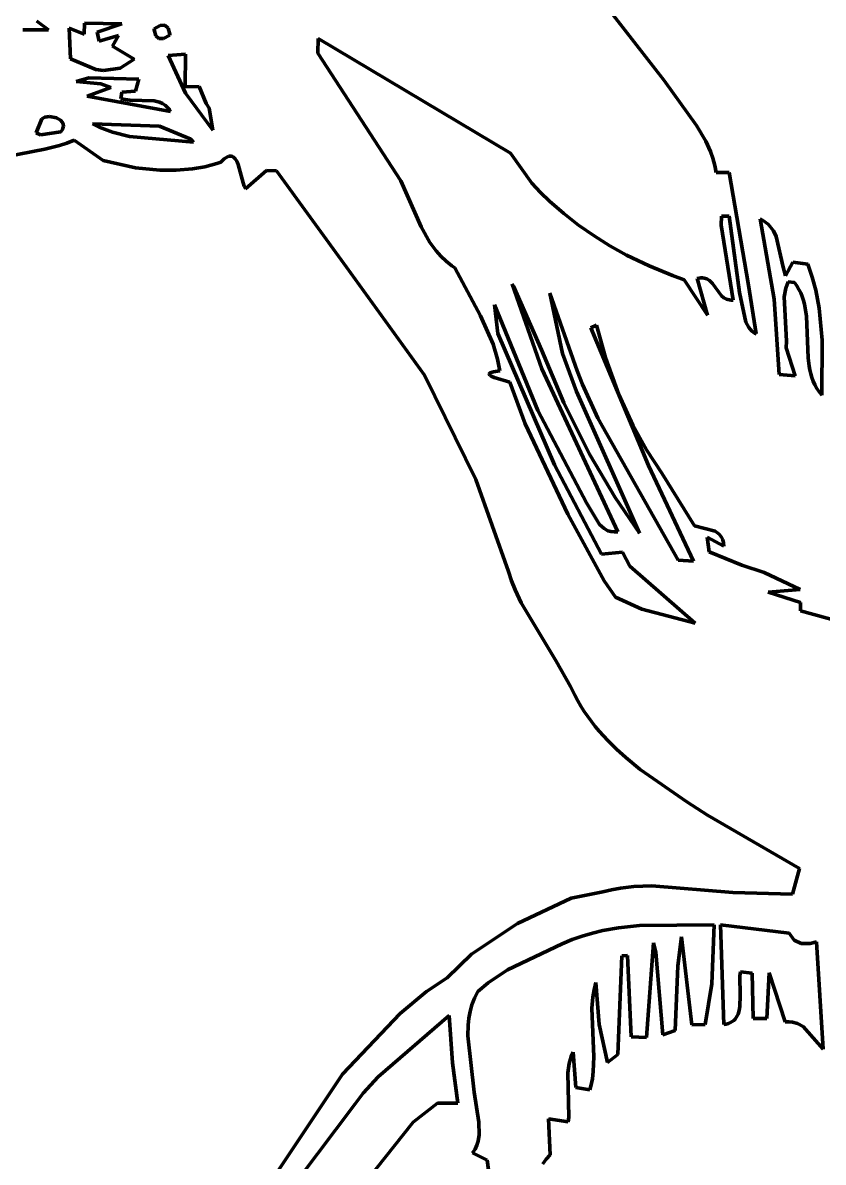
# Model space of a CAD drawing. Header units: millimetres. Extents: x 0 to 11.1, y 0 to 16.2.
# Drawn here: x 7.327 to 8.757, y 11.251 to 13.286 of the extents above; entities that cross this region are included whole.
import ezdxf

# ---------------------------------------------------------------- set-up
doc = ezdxf.new("R2010")
doc.units = ezdxf.units.MM
doc.layers.add('color#0b0b0bff', color=7, linetype='CONTINUOUS', lineweight=100)
doc.layers.add('color#ffffffff', color=7, linetype='CONTINUOUS', lineweight=100)

msp = doc.modelspace()

# ---------------------------------------------------------------- linework, layer by layer
at = {"layer": 'color#0b0b0bff'}
for p, q in [((8.325, 13.374), (8.4724, 13.1833)), ((7.3274, 13.2736), (7.3733, 13.274)), ((7.3733, 13.274), (7.3523, 13.2893)), ((7.4371, 13.2662), (7.4105, 13.2767)), ((7.4105, 13.2767), (7.4125, 13.2221)), ((7.4377, 13.2856), (7.4371, 13.2662)), ((7.5042, 13.2844), (7.4377, 13.2856)), ((7.46, 13.2697), (7.5042, 13.2844)), ((7.5729, 13.2816), (7.5619, 13.2759)), ((7.5619, 13.2759), (7.5621, 13.2739)), ((7.5621, 13.2739), (7.5648, 13.2633)), ((7.5812, 13.2819), (7.5729, 13.2816)), ((7.5869, 13.2767), (7.5812, 13.2819)), ((7.5899, 13.266), (7.5869, 13.2767)), ((7.4637, 13.2535), (7.46, 13.2697)), ((7.4986, 13.2635), (7.4637, 13.2535)), ((7.4878, 13.2447), (7.4986, 13.2635)), ((7.5648, 13.2633), (7.5704, 13.2581)), ((7.5704, 13.2581), (7.5788, 13.2583)), ((7.5788, 13.2583), (7.5901, 13.2641)), ((7.5901, 13.2641), (7.5899, 13.266)), ((7.8547, 13.2581), (7.8545, 13.2324)), ((8.1984, 13.0535), (7.8547, 13.2581)), ((7.526, 13.2215), (7.4878, 13.2447)), ((7.6181, 13.2305), (7.5871, 13.2282)), ((7.6172, 13.172), (7.6181, 13.2305)), ((7.8545, 13.2324), (8.0025, 13.0039)), ((7.4125, 13.2221), (7.4579, 13.2033)), ((7.5015, 13.2052), (7.526, 13.2215)), ((7.5871, 13.2282), (7.6179, 13.1609)), ((7.4579, 13.2033), (7.4718, 13.2013)), ((7.4718, 13.2013), (7.5015, 13.2052)), ((7.4454, 13.1881), (7.4229, 13.1818)), ((7.4229, 13.1818), (7.4665, 13.1772)), ((7.4844, 13.1708), (7.4423, 13.1554)), ((7.5346, 13.1855), (7.4454, 13.1881)), ((7.4665, 13.1772), (7.4844, 13.1708)), ((7.5289, 13.1645), (7.5346, 13.1855)), ((7.6424, 13.1727), (7.6172, 13.172)), ((7.655, 13.1421), (7.6424, 13.1727)), ((8.4724, 13.1833), (8.5307, 13.1031)), ((7.4423, 13.1554), (7.5911, 13.1282)), ((7.5024, 13.1505), (7.504, 13.1624)), ((7.5183, 13.1483), (7.5024, 13.1505)), ((7.504, 13.1624), (7.5289, 13.1645)), ((7.5622, 13.1472), (7.5183, 13.1483)), ((7.6179, 13.1609), (7.6665, 13.0946)), ((7.5714, 13.1449), (7.5622, 13.1472)), ((7.5771, 13.1423), (7.5714, 13.1449)), ((7.5823, 13.1388), (7.5771, 13.1423)), ((7.5847, 13.1366), (7.5823, 13.1388)), ((7.587, 13.1341), (7.5847, 13.1366)), ((7.5891, 13.1313), (7.587, 13.1341)), ((7.5911, 13.1282), (7.5891, 13.1313)), ((7.6604, 13.1338), (7.655, 13.1421)), ((7.6665, 13.0946), (7.6604, 13.1338)), ((7.3617, 13.1149), (7.3515, 13.0898)), ((7.3668, 13.1176), (7.3617, 13.1149)), ((7.375, 13.1189), (7.3668, 13.1176)), ((7.3875, 13.1166), (7.375, 13.1189)), ((7.3945, 13.1126), (7.3875, 13.1166)), ((7.3981, 13.1085), (7.3945, 13.1126)), ((7.3995, 13.1054), (7.3981, 13.1085)), ((7.3515, 13.0898), (7.3592, 13.0863)), ((7.3592, 13.0863), (7.3956, 13.0919)), ((7.3956, 13.0919), (7.3972, 13.094)), ((7.3972, 13.094), (7.3984, 13.0961)), ((7.3984, 13.0961), (7.3992, 13.0981)), ((7.3992, 13.0981), (7.3999, 13.1019)), ((7.3999, 13.1019), (7.3995, 13.1054)), ((7.452, 13.1057), (7.4636, 13.1001)), ((7.5717, 13.1015), (7.452, 13.1057)), ((7.4636, 13.1001), (7.4873, 13.0911)), ((7.4873, 13.0911), (7.5181, 13.0831)), ((7.6275, 13.0783), (7.5717, 13.1015)), ((8.5307, 13.1031), (8.5473, 13.0747)), ((7.3932, 13.0673), (7.3665, 13.0607)), ((7.4062, 13.0716), (7.3932, 13.0673)), ((7.4189, 13.0768), (7.4062, 13.0716)), ((7.4712, 13.0402), (7.4189, 13.0768)), ((7.5181, 13.0831), (7.6325, 13.073)), ((7.6325, 13.073), (7.6275, 13.0783)), ((8.5473, 13.0747), (8.5554, 13.0568)), ((7.3665, 13.0607), (7.2716, 13.0423)), ((7.6928, 13.047), (7.6901, 13.0455)), ((7.6953, 13.0479), (7.6928, 13.047)), ((7.6975, 13.0483), (7.6953, 13.0479)), ((7.6997, 13.0482), (7.6975, 13.0483)), ((7.7016, 13.0477), (7.6997, 13.0482)), ((7.7034, 13.0467), (7.7016, 13.0477)), ((7.7051, 13.0453), (7.7034, 13.0467)), ((8.2361, 12.9997), (8.1984, 13.0535)), ((8.5554, 13.0568), (8.5597, 13.0445)), ((7.5287, 13.0275), (7.4712, 13.0402)), ((7.5724, 13.023), (7.5287, 13.0275)), ((7.6523, 13.0294), (7.6306, 13.0256)), ((7.6737, 13.035), (7.6523, 13.0294)), ((7.6808, 13.0372), (7.6737, 13.035)), ((7.6841, 13.0407), (7.6808, 13.0372)), ((7.6872, 13.0434), (7.6841, 13.0407)), ((7.6901, 13.0455), (7.6872, 13.0434)), ((7.7066, 13.0435), (7.7051, 13.0453)), ((7.7094, 13.039), (7.7066, 13.0435)), ((7.7118, 13.0335), (7.7094, 13.039)), ((7.721, 13.0004), (7.7118, 13.0335)), ((8.5597, 13.0445), (8.5632, 13.0318)), ((8.5632, 13.0318), (8.5657, 13.0188)), ((7.6015, 13.023), (7.5724, 13.023)), ((7.6306, 13.0256), (7.6015, 13.023)), ((7.7627, 13.0226), (7.725, 12.9898)), ((7.7802, 13.0219), (7.7627, 13.0226)), ((7.9053, 12.8502), (7.7802, 13.0219)), ((8.5657, 13.0188), (8.589, 13.0189)), ((8.589, 13.0189), (8.6231, 12.8176)), ((7.7229, 12.9947), (7.721, 13.0004)), ((7.725, 12.9898), (7.7229, 12.9947)), ((8.0025, 13.0039), (8.0386, 12.9217)), ((8.2518, 12.9833), (8.2361, 12.9997)), ((8.268, 12.9677), (8.2518, 12.9833)), ((8.2933, 12.9455), (8.268, 12.9677)), ((8.3198, 12.9248), (8.2933, 12.9455)), ((8.3474, 12.9056), (8.3198, 12.9248)), ((8.575, 12.9411), (8.5743, 12.9252)), ((8.5743, 12.9252), (8.5959, 12.7912)), ((8.589, 12.9413), (8.575, 12.9411)), ((8.6069, 12.8044), (8.589, 12.9413)), ((8.6441, 12.936), (8.648, 12.934)), ((8.6689, 12.7928), (8.6441, 12.936)), ((8.648, 12.934), (8.6517, 12.9317)), ((8.6517, 12.9317), (8.655, 12.9293)), ((8.655, 12.9293), (8.6581, 12.9267)), ((8.6581, 12.9267), (8.6633, 12.921)), ((8.0386, 12.9217), (8.0545, 12.8942)), ((8.3759, 12.8879), (8.3474, 12.9056)), ((8.6633, 12.921), (8.6677, 12.9148)), ((8.6677, 12.9148), (8.6727, 12.9045)), ((8.6727, 12.9045), (8.6849, 12.8497)), ((8.0545, 12.8942), (8.0657, 12.8789)), ((8.4053, 12.8716), (8.3759, 12.8879)), ((8.0657, 12.8789), (8.0741, 12.8694)), ((8.0741, 12.8694), (8.0834, 12.8605)), ((8.4457, 12.852), (8.4053, 12.8716)), ((8.045, 12.6567), (7.9053, 12.8502)), ((8.0834, 12.8605), (8.0935, 12.8523)), ((8.0935, 12.8523), (8.0989, 12.8485)), ((8.0989, 12.8485), (8.1449, 12.7628)), ((8.4874, 12.8349), (8.4457, 12.852)), ((8.6849, 12.8497), (8.6892, 12.8346)), ((8.6892, 12.8346), (8.7026, 12.8587)), ((8.7026, 12.8587), (8.729, 12.8555)), ((8.729, 12.8555), (8.737, 12.8322)), ((8.5086, 12.8272), (8.4874, 12.8349)), ((8.5501, 12.7639), (8.5086, 12.8272)), ((8.535, 12.8304), (8.5314, 12.8296)), ((8.5314, 12.8296), (8.5501, 12.7639)), ((8.5383, 12.8308), (8.535, 12.8304)), ((8.5413, 12.8308), (8.5383, 12.8308)), ((8.5441, 12.8305), (8.5413, 12.8308)), ((8.5467, 12.8298), (8.5441, 12.8305)), ((8.5491, 12.8289), (8.5467, 12.8298)), ((8.5534, 12.8262), (8.5491, 12.8289)), ((8.5588, 12.8207), (8.5534, 12.8262)), ((8.694, 12.8237), (8.6899, 12.8124)), ((8.7053, 12.8225), (8.694, 12.8237)), ((8.737, 12.8322), (8.7434, 12.8086)), ((8.254, 12.6686), (8.2012, 12.8196)), ((8.2012, 12.8196), (8.2038, 12.816)), ((8.2038, 12.816), (8.2536, 12.7022)), ((8.2913, 12.6957), (8.2685, 12.8037)), ((8.2685, 12.8037), (8.3172, 12.6648)), ((8.5749, 12.7986), (8.5588, 12.8207)), ((8.6187, 12.7516), (8.6069, 12.8044)), ((8.6231, 12.8176), (8.6369, 12.7306)), ((8.6899, 12.8124), (8.6871, 12.7968)), ((8.7097, 12.8165), (8.7053, 12.8225)), ((8.7134, 12.8103), (8.7097, 12.8165)), ((8.7166, 12.8039), (8.7134, 12.8103)), ((8.7193, 12.7974), (8.7166, 12.8039)), ((8.7434, 12.8086), (8.7494, 12.7766)), ((8.1758, 12.7315), (8.1696, 12.7827)), ((8.1696, 12.7827), (8.2473, 12.594)), ((8.579, 12.7953), (8.5749, 12.7986)), ((8.5838, 12.7927), (8.579, 12.7953)), ((8.5864, 12.7919), (8.5838, 12.7927)), ((8.5893, 12.7913), (8.5864, 12.7919)), ((8.5925, 12.7911), (8.5893, 12.7913)), ((8.5959, 12.7912), (8.5925, 12.7911)), ((8.6778, 12.6583), (8.6689, 12.7928)), ((8.6871, 12.7968), (8.6911, 12.7178)), ((8.7215, 12.7906), (8.7193, 12.7974)), ((8.7233, 12.7837), (8.7215, 12.7906)), ((8.7247, 12.7767), (8.7233, 12.7837)), ((8.1449, 12.7628), (8.1671, 12.7121)), ((8.7267, 12.7623), (8.7247, 12.7767)), ((8.7277, 12.7475), (8.7267, 12.7623)), ((8.7494, 12.7766), (8.7548, 12.7197)), ((8.3418, 12.7417), (8.3519, 12.7462)), ((8.4449, 12.4956), (8.3418, 12.7417)), ((8.3519, 12.7462), (8.3678, 12.6883)), ((8.624, 12.742), (8.6187, 12.7516)), ((8.6295, 12.7358), (8.624, 12.742)), ((8.7297, 12.6878), (8.7277, 12.7475)), ((8.2768, 12.4968), (8.1758, 12.7315)), ((8.6342, 12.7322), (8.6295, 12.7358)), ((8.6369, 12.7306), (8.6342, 12.7322)), ((8.1671, 12.7121), (8.175, 12.6856)), ((8.2536, 12.7022), (8.2933, 12.6076)), ((8.6911, 12.7178), (8.6908, 12.7056)), ((8.6908, 12.7056), (8.7064, 12.6556)), ((8.7548, 12.7197), (8.7543, 12.6215)), ((8.175, 12.6856), (8.1791, 12.6648)), ((8.3161, 12.6279), (8.2913, 12.6957)), ((8.3678, 12.6883), (8.3917, 12.6223)), ((8.7315, 12.6733), (8.7297, 12.6878)), ((8.1609, 12.6602), (8.1602, 12.6595)), ((8.162, 12.6609), (8.1609, 12.6602)), ((8.1635, 12.6615), (8.162, 12.6609)), ((8.1656, 12.6622), (8.1635, 12.6615)), ((8.1681, 12.6629), (8.1656, 12.6622)), ((8.1712, 12.6636), (8.1681, 12.6629)), ((8.1748, 12.6642), (8.1712, 12.6636)), ((8.1791, 12.6648), (8.1748, 12.6642)), ((8.3898, 12.3773), (8.254, 12.6686)), ((8.3172, 12.6648), (8.3271, 12.6402)), ((8.7328, 12.6663), (8.7315, 12.6733)), ((8.7345, 12.6594), (8.7328, 12.6663)), ((8.1363, 12.4708), (8.045, 12.6567)), ((8.1602, 12.6595), (8.16, 12.6588)), ((8.16, 12.6588), (8.1601, 12.658)), ((8.1601, 12.658), (8.1605, 12.6573)), ((8.1605, 12.6573), (8.1613, 12.6566)), ((8.1613, 12.6566), (8.1637, 12.6552)), ((8.1637, 12.6552), (8.169, 12.653)), ((8.169, 12.653), (8.1968, 12.6446)), ((8.1968, 12.6446), (8.2246, 12.5703)), ((8.3271, 12.6402), (8.3544, 12.5799)), ((8.7064, 12.6556), (8.6778, 12.6583)), ((8.7365, 12.6526), (8.7345, 12.6594)), ((8.739, 12.646), (8.7365, 12.6526)), ((8.742, 12.6395), (8.739, 12.646)), ((8.7455, 12.6333), (8.742, 12.6395)), ((8.4285, 12.375), (8.3161, 12.6279)), ((8.3917, 12.6223), (8.4168, 12.5675)), ((8.7496, 12.6273), (8.7455, 12.6333)), ((8.7543, 12.6215), (8.7496, 12.6273)), ((8.2933, 12.6076), (8.3394, 12.5158)), ((8.2473, 12.594), (8.334, 12.4292)), ((8.3544, 12.5799), (8.4978, 12.3266)), ((8.2246, 12.5703), (8.3007, 12.409)), ((8.4168, 12.5675), (8.441, 12.5236)), ((8.441, 12.5236), (8.4683, 12.4817)), ((8.3394, 12.5158), (8.3851, 12.4386)), ((8.3609, 12.3372), (8.2768, 12.4968)), ((8.5253, 12.3248), (8.4449, 12.4956)), ((8.4683, 12.4817), (8.527, 12.388)), ((8.195, 12.3065), (8.1363, 12.4708)), ((8.3851, 12.4386), (8.4285, 12.375)), ((8.334, 12.4292), (8.3573, 12.3902)), ((8.3007, 12.409), (8.3654, 12.2894)), ((8.3573, 12.3902), (8.3653, 12.3829)), ((8.3653, 12.3829), (8.3723, 12.3792)), ((8.3723, 12.3792), (8.3776, 12.3776)), ((8.3776, 12.3776), (8.3834, 12.377)), ((8.3834, 12.377), (8.3898, 12.3773)), ((8.527, 12.388), (8.5639, 12.3783)), ((8.5639, 12.3783), (8.571, 12.373)), ((8.5794, 12.3516), (8.5496, 12.3674)), ((8.5496, 12.3674), (8.5528, 12.3417)), ((8.571, 12.373), (8.5752, 12.3675)), ((8.5752, 12.3675), (8.5772, 12.363)), ((8.5772, 12.363), (8.5787, 12.3577)), ((8.5787, 12.3577), (8.5794, 12.3516)), ((8.3981, 12.3406), (8.3609, 12.3372)), ((8.4115, 12.3158), (8.3981, 12.3406)), ((8.5528, 12.3417), (8.6116, 12.3174)), ((8.5278, 12.214), (8.4115, 12.3158)), ((8.4978, 12.3266), (8.5253, 12.3248)), ((8.6116, 12.3174), (8.651, 12.3044)), ((8.2002, 12.2899), (8.195, 12.3065)), ((8.651, 12.3044), (8.7154, 12.2741)), ((8.2065, 12.2737), (8.2002, 12.2899)), ((8.2173, 12.2502), (8.2065, 12.2737)), ((8.3654, 12.2894), (8.386, 12.2605)), ((8.7154, 12.2741), (8.6581, 12.2695)), ((8.386, 12.2605), (8.4329, 12.2389)), ((8.6581, 12.2695), (8.7161, 12.2509)), ((8.28, 12.1464), (8.2173, 12.2502)), ((8.4329, 12.2389), (8.5278, 12.214)), ((8.7161, 12.2509), (8.7159, 12.236)), ((8.7159, 12.236), (8.8046, 12.2114)), ((8.3056, 12.1011), (8.28, 12.1464)), ((8.313, 12.0855), (8.3056, 12.1011)), ((8.3184, 12.0755), (8.313, 12.0855)), ((8.3241, 12.0657), (8.3184, 12.0755)), ((8.33, 12.0563), (8.3241, 12.0657)), ((8.3363, 12.047), (8.33, 12.0563)), ((8.3429, 12.0381), (8.3363, 12.047)), ((8.3497, 12.0293), (8.3429, 12.0381)), ((8.3568, 12.0208), (8.3497, 12.0293)), ((8.3718, 12.0044), (8.3568, 12.0208)), ((8.3875, 11.9888), (8.3718, 12.0044)), ((8.4041, 11.9739), (8.3875, 11.9888)), ((8.43, 11.9526), (8.4041, 11.9739)), ((8.5129, 11.8949), (8.43, 11.9526)), ((8.5502, 11.8708), (8.5129, 11.8949)), ((8.7145, 11.7758), (8.5502, 11.8708)), ((8.7016, 11.7302), (8.7145, 11.7758)), ((8.4184, 11.7436), (8.4505, 11.7451)), ((8.4505, 11.7451), (8.5951, 11.7329)), ((8.3066, 11.7225), (8.363, 11.7338)), ((8.363, 11.7338), (8.3787, 11.7377)), ((8.3787, 11.7377), (8.3945, 11.7407)), ((8.3945, 11.7407), (8.4184, 11.7436)), ((8.5951, 11.7329), (8.7016, 11.7302)), ((8.2105, 11.6776), (8.3066, 11.7225)), ((8.1285, 11.6225), (8.2105, 11.6776)), ((8.363, 11.665), (8.3446, 11.6605)), ((8.3909, 11.67), (8.363, 11.665)), ((8.4286, 11.6742), (8.3909, 11.67)), ((8.5618, 11.6749), (8.4286, 11.6742)), ((8.5575, 11.57), (8.5618, 11.6749)), ((8.5733, 11.675), (8.5791, 11.4969)), ((8.6957, 11.6605), (8.5733, 11.675)), ((8.3085, 11.6487), (8.2908, 11.6413)), ((8.3264, 11.6551), (8.3085, 11.6487)), ((8.3446, 11.6605), (8.3264, 11.6551)), ((8.4409, 11.474), (8.4537, 11.6427)), ((8.4537, 11.6427), (8.4577, 11.6261)), ((8.497, 11.6022), (8.5039, 11.6539)), ((8.5039, 11.6539), (8.5221, 11.4963)), ((8.7049, 11.6479), (8.6957, 11.6605)), ((8.7174, 11.6416), (8.7049, 11.6479)), ((8.7445, 11.6448), (8.7331, 11.6416)), ((8.7566, 11.4528), (8.7445, 11.6448)), ((8.085, 11.5807), (8.1285, 11.6225)), ((8.2908, 11.6413), (8.1932, 11.5948)), ((8.4577, 11.6261), (8.4703, 11.4785)), ((8.7331, 11.6416), (8.7174, 11.6416)), ((8.3899, 11.4437), (8.3971, 11.6198)), ((8.3971, 11.6198), (8.4073, 11.6202)), ((8.4073, 11.6202), (8.4137, 11.4751)), ((8.4925, 11.4862), (8.497, 11.6022)), ((8.1932, 11.5948), (8.1583, 11.5717)), ((8.6077, 11.584), (8.6089, 11.5909)), ((8.6081, 11.5487), (8.6077, 11.584)), ((8.6089, 11.5909), (8.6299, 11.589)), ((8.6299, 11.589), (8.6315, 11.5081)), ((8.6562, 11.5078), (8.6601, 11.5892)), ((8.6601, 11.5892), (8.6889, 11.5018)), ((8.0485, 11.5559), (8.085, 11.5807)), ((8.1583, 11.5717), (8.1401, 11.5558)), ((8.3476, 11.5592), (8.3509, 11.5723)), ((8.3509, 11.5723), (8.3564, 11.4973)), ((8.5457, 11.4972), (8.5575, 11.57)), ((8.0011, 11.5168), (8.0485, 11.5559)), ((8.1341, 11.5443), (8.1316, 11.5384)), ((8.1369, 11.5501), (8.1341, 11.5443)), ((8.1401, 11.5558), (8.1369, 11.5501)), ((8.3438, 11.5261), (8.3454, 11.546)), ((8.3454, 11.546), (8.3476, 11.5592)), ((8.6078, 11.5291), (8.6081, 11.5487)), ((8.1261, 11.5204), (8.1238, 11.5082)), ((8.1295, 11.5325), (8.1261, 11.5204)), ((8.1316, 11.5384), (8.1295, 11.5325)), ((8.347, 11.4394), (8.3438, 11.5261)), ((8.6046, 11.5153), (8.6066, 11.5219)), ((8.6066, 11.5219), (8.6078, 11.5291)), ((7.8981, 11.4085), (8.0011, 11.5168)), ((8.0889, 11.5134), (7.9622, 11.4038)), ((8.0946, 11.4289), (8.0889, 11.5134)), ((8.1238, 11.5082), (8.1226, 11.4958)), ((8.5876, 11.4991), (8.5911, 11.5006)), ((8.5911, 11.5006), (8.5943, 11.5024)), ((8.5943, 11.5024), (8.597, 11.5045)), ((8.597, 11.5045), (8.5994, 11.5069)), ((8.5994, 11.5069), (8.6015, 11.5095)), ((8.6015, 11.5095), (8.6032, 11.5123)), ((8.6032, 11.5123), (8.6046, 11.5153)), ((8.6315, 11.5081), (8.6562, 11.5078)), ((8.6889, 11.5018), (8.6958, 11.5019)), ((8.6958, 11.5019), (8.7021, 11.5012)), ((8.7021, 11.5012), (8.7107, 11.4988)), ((8.1226, 11.4958), (8.1222, 11.477)), ((8.3564, 11.4973), (8.3717, 11.429)), ((8.4703, 11.4785), (8.4925, 11.4862)), ((8.5221, 11.4963), (8.5457, 11.4972)), ((8.5791, 11.4969), (8.5835, 11.4978)), ((8.5835, 11.4978), (8.5876, 11.4991)), ((8.7107, 11.4988), (8.7208, 11.4933)), ((8.7208, 11.4933), (8.7566, 11.4528)), ((8.1222, 11.477), (8.1334, 11.376)), ((8.4137, 11.4751), (8.4409, 11.474)), ((8.3029, 11.4275), (8.3067, 11.4398)), ((8.3067, 11.4398), (8.3104, 11.4478)), ((8.3104, 11.4478), (8.3151, 11.3847)), ((8.3461, 11.413), (8.347, 11.4394)), ((8.3717, 11.429), (8.3899, 11.4437)), ((8.1041, 11.3566), (8.0946, 11.4289)), ((8.3005, 11.4105), (8.3029, 11.4275)), ((7.7707, 11.2172), (7.8981, 11.4085)), ((7.9622, 11.4038), (7.9354, 11.3743)), ((8.3022, 11.3317), (8.3005, 11.4105)), ((8.3418, 11.3869), (8.3445, 11.3999)), ((8.3445, 11.3999), (8.3461, 11.413)), ((8.3151, 11.3847), (8.34, 11.3805)), ((8.34, 11.3805), (8.3418, 11.3869)), ((7.9354, 11.3743), (7.9208, 11.3552)), ((8.1334, 11.376), (8.1415, 11.3224)), ((7.9208, 11.3552), (7.8194, 11.2205)), ((8.0242, 11.3225), (8.068, 11.3563)), ((8.068, 11.3563), (8.1041, 11.3566)), ((7.9208, 11.1921), (8.0242, 11.3225)), ((8.1415, 11.3224), (8.1424, 11.2998)), ((8.2692, 11.264), (8.2664, 11.3288)), ((8.2664, 11.3288), (8.3014, 11.3232)), ((8.3014, 11.3232), (8.3022, 11.3317)), ((8.1424, 11.2998), (8.1407, 11.2888)), ((8.1384, 11.2816), (8.1351, 11.2745)), ((8.1407, 11.2888), (8.1384, 11.2816)), ((8.1351, 11.2745), (8.1307, 11.2676)), ((8.1307, 11.2676), (8.1564, 11.2547)), ((8.2561, 11.248), (8.2622, 11.2563)), ((8.2622, 11.2563), (8.2692, 11.264)), ((8.1564, 11.2547), (8.1632, 11.2069))]:
    msp.add_line(p, q, dxfattribs=at)
at = {"layer": 'color#ffffffff'}
for p, q in [((8.4724, 13.1833), (8.325, 13.374)), ((7.3733, 13.274), (7.3274, 13.2736)), ((7.3523, 13.2893), (7.3733, 13.274)), ((7.4125, 13.2221), (7.4105, 13.2767)), ((7.4105, 13.2767), (7.4371, 13.2662)), ((7.4371, 13.2662), (7.4377, 13.2856)), ((7.4377, 13.2856), (7.5042, 13.2844)), ((7.5042, 13.2844), (7.46, 13.2697)), ((7.5619, 13.2759), (7.5729, 13.2816)), ((7.5621, 13.2739), (7.5619, 13.2759)), ((7.5648, 13.2633), (7.5621, 13.2739)), ((7.5729, 13.2816), (7.5812, 13.2819)), ((7.5812, 13.2819), (7.5869, 13.2767)), ((7.5869, 13.2767), (7.5899, 13.266)), ((7.46, 13.2697), (7.4637, 13.2535)), ((7.4637, 13.2535), (7.4986, 13.2635)), ((7.4986, 13.2635), (7.4878, 13.2447)), ((7.5704, 13.2581), (7.5648, 13.2633)), ((7.5788, 13.2583), (7.5704, 13.2581)), ((7.5901, 13.2641), (7.5788, 13.2583)), ((7.5899, 13.266), (7.5901, 13.2641)), ((7.8545, 13.2324), (7.8547, 13.2581)), ((7.8547, 13.2581), (8.1984, 13.0535)), ((7.4878, 13.2447), (7.526, 13.2215)), ((7.5871, 13.2282), (7.6181, 13.2305)), ((7.6181, 13.2305), (7.6172, 13.172)), ((8.0025, 13.0039), (7.8545, 13.2324)), ((7.4579, 13.2033), (7.4125, 13.2221)), ((7.526, 13.2215), (7.5015, 13.2052)), ((7.6179, 13.1609), (7.5871, 13.2282)), ((7.4718, 13.2013), (7.4579, 13.2033)), ((7.5015, 13.2052), (7.4718, 13.2013)), ((7.4229, 13.1818), (7.4454, 13.1881)), ((7.4665, 13.1772), (7.4229, 13.1818)), ((7.4423, 13.1554), (7.4844, 13.1708)), ((7.4454, 13.1881), (7.5346, 13.1855)), ((7.4844, 13.1708), (7.4665, 13.1772)), ((7.5346, 13.1855), (7.5289, 13.1645)), ((7.6172, 13.172), (7.6424, 13.1727)), ((7.6424, 13.1727), (7.655, 13.1421)), ((8.5307, 13.1031), (8.4724, 13.1833)), ((7.5911, 13.1282), (7.4423, 13.1554)), ((7.504, 13.1624), (7.5024, 13.1505)), ((7.5024, 13.1505), (7.5183, 13.1483)), ((7.5289, 13.1645), (7.504, 13.1624)), ((7.5183, 13.1483), (7.5622, 13.1472)), ((7.6665, 13.0946), (7.6179, 13.1609)), ((7.5622, 13.1472), (7.5714, 13.1449)), ((7.5714, 13.1449), (7.5771, 13.1423)), ((7.5771, 13.1423), (7.5823, 13.1388)), ((7.5823, 13.1388), (7.5847, 13.1366)), ((7.5847, 13.1366), (7.587, 13.1341)), ((7.587, 13.1341), (7.5891, 13.1313)), ((7.5891, 13.1313), (7.5911, 13.1282)), ((7.655, 13.1421), (7.6604, 13.1338)), ((7.6604, 13.1338), (7.6665, 13.0946)), ((7.3515, 13.0898), (7.3617, 13.1149)), ((7.3617, 13.1149), (7.3668, 13.1176)), ((7.3668, 13.1176), (7.375, 13.1189)), ((7.375, 13.1189), (7.3875, 13.1166)), ((7.3875, 13.1166), (7.3945, 13.1126)), ((7.3945, 13.1126), (7.3981, 13.1085)), ((7.3981, 13.1085), (7.3995, 13.1054)), ((7.3592, 13.0863), (7.3515, 13.0898)), ((7.3956, 13.0919), (7.3592, 13.0863)), ((7.3972, 13.094), (7.3956, 13.0919)), ((7.3984, 13.0961), (7.3972, 13.094)), ((7.3992, 13.0981), (7.3984, 13.0961)), ((7.3999, 13.1019), (7.3992, 13.0981)), ((7.3995, 13.1054), (7.3999, 13.1019)), ((7.452, 13.1057), (7.5717, 13.1015)), ((7.4636, 13.1001), (7.452, 13.1057)), ((7.4873, 13.0911), (7.4636, 13.1001)), ((7.5181, 13.0831), (7.4873, 13.0911)), ((7.5717, 13.1015), (7.6275, 13.0783)), ((8.5473, 13.0747), (8.5307, 13.1031)), ((7.3665, 13.0607), (7.3932, 13.0673)), ((7.3932, 13.0673), (7.4062, 13.0716)), ((7.4062, 13.0716), (7.4189, 13.0768)), ((7.4189, 13.0768), (7.4712, 13.0402)), ((7.6325, 13.073), (7.5181, 13.0831)), ((7.6275, 13.0783), (7.6325, 13.073)), ((8.5554, 13.0568), (8.5473, 13.0747)), ((7.2716, 13.0423), (7.3665, 13.0607)), ((7.6901, 13.0455), (7.6928, 13.047)), ((7.6928, 13.047), (7.6953, 13.0479)), ((7.6953, 13.0479), (7.6975, 13.0483)), ((7.6975, 13.0483), (7.6997, 13.0482)), ((7.6997, 13.0482), (7.7016, 13.0477)), ((7.7016, 13.0477), (7.7034, 13.0467)), ((7.7034, 13.0467), (7.7051, 13.0453)), ((8.1984, 13.0535), (8.2361, 12.9997)), ((8.5597, 13.0445), (8.5554, 13.0568)), ((7.4712, 13.0402), (7.5287, 13.0275)), ((7.5287, 13.0275), (7.5724, 13.023)), ((7.6306, 13.0256), (7.6523, 13.0294)), ((7.6523, 13.0294), (7.6737, 13.035)), ((7.6737, 13.035), (7.6808, 13.0372)), ((7.6808, 13.0372), (7.6841, 13.0407)), ((7.6841, 13.0407), (7.6872, 13.0434)), ((7.6872, 13.0434), (7.6901, 13.0455)), ((7.7051, 13.0453), (7.7066, 13.0435)), ((7.7066, 13.0435), (7.7094, 13.039)), ((7.7094, 13.039), (7.7118, 13.0335)), ((7.7118, 13.0335), (7.721, 13.0004)), ((8.5632, 13.0318), (8.5597, 13.0445)), ((8.5657, 13.0188), (8.5632, 13.0318)), ((7.5724, 13.023), (7.6015, 13.023)), ((7.6015, 13.023), (7.6306, 13.0256)), ((7.725, 12.9898), (7.7627, 13.0226)), ((7.7627, 13.0226), (7.7802, 13.0219)), ((7.7802, 13.0219), (7.9053, 12.8502)), ((8.589, 13.0189), (8.5657, 13.0188)), ((8.6231, 12.8176), (8.589, 13.0189)), ((7.721, 13.0004), (7.7229, 12.9947)), ((7.7229, 12.9947), (7.725, 12.9898)), ((8.0386, 12.9217), (8.0025, 13.0039)), ((8.2361, 12.9997), (8.2518, 12.9833)), ((8.2518, 12.9833), (8.268, 12.9677)), ((8.268, 12.9677), (8.2933, 12.9455)), ((8.2933, 12.9455), (8.3198, 12.9248)), ((8.3198, 12.9248), (8.3474, 12.9056)), ((8.5743, 12.9252), (8.575, 12.9411)), ((8.5959, 12.7912), (8.5743, 12.9252)), ((8.575, 12.9411), (8.589, 12.9413)), ((8.589, 12.9413), (8.6069, 12.8044)), ((8.6441, 12.936), (8.6689, 12.7928)), ((8.648, 12.934), (8.6441, 12.936)), ((8.6517, 12.9317), (8.648, 12.934)), ((8.655, 12.9293), (8.6517, 12.9317)), ((8.6581, 12.9267), (8.655, 12.9293)), ((8.6633, 12.921), (8.6581, 12.9267)), ((8.0545, 12.8942), (8.0386, 12.9217)), ((8.3474, 12.9056), (8.3759, 12.8879)), ((8.6677, 12.9148), (8.6633, 12.921)), ((8.6727, 12.9045), (8.6677, 12.9148)), ((8.6849, 12.8497), (8.6727, 12.9045)), ((8.0657, 12.8789), (8.0545, 12.8942)), ((8.3759, 12.8879), (8.4053, 12.8716)), ((8.0741, 12.8694), (8.0657, 12.8789)), ((8.0834, 12.8605), (8.0741, 12.8694)), ((8.4053, 12.8716), (8.4457, 12.852)), ((7.9053, 12.8502), (8.045, 12.6567)), ((8.0935, 12.8523), (8.0834, 12.8605)), ((8.0989, 12.8485), (8.0935, 12.8523)), ((8.1449, 12.7628), (8.0989, 12.8485)), ((8.4457, 12.852), (8.4874, 12.8349)), ((8.6892, 12.8346), (8.6849, 12.8497)), ((8.7026, 12.8587), (8.6892, 12.8346)), ((8.729, 12.8555), (8.7026, 12.8587)), ((8.737, 12.8322), (8.729, 12.8555)), ((8.4874, 12.8349), (8.5086, 12.8272)), ((8.5086, 12.8272), (8.5501, 12.7639)), ((8.5314, 12.8296), (8.535, 12.8304)), ((8.5501, 12.7639), (8.5314, 12.8296)), ((8.535, 12.8304), (8.5383, 12.8308)), ((8.5383, 12.8308), (8.5413, 12.8308)), ((8.5413, 12.8308), (8.5441, 12.8305)), ((8.5441, 12.8305), (8.5467, 12.8298)), ((8.5467, 12.8298), (8.5491, 12.8289)), ((8.5491, 12.8289), (8.5534, 12.8262)), ((8.5534, 12.8262), (8.5588, 12.8207)), ((8.6899, 12.8124), (8.694, 12.8237)), ((8.694, 12.8237), (8.7053, 12.8225)), ((8.7434, 12.8086), (8.737, 12.8322)), ((8.2038, 12.816), (8.2012, 12.8196)), ((8.2012, 12.8196), (8.254, 12.6686)), ((8.2536, 12.7022), (8.2038, 12.816)), ((8.3172, 12.6648), (8.2685, 12.8037)), ((8.2685, 12.8037), (8.2913, 12.6957)), ((8.5588, 12.8207), (8.5749, 12.7986)), ((8.6069, 12.8044), (8.6187, 12.7516)), ((8.6369, 12.7306), (8.6231, 12.8176)), ((8.6871, 12.7968), (8.6899, 12.8124)), ((8.7053, 12.8225), (8.7097, 12.8165)), ((8.7097, 12.8165), (8.7134, 12.8103)), ((8.7134, 12.8103), (8.7166, 12.8039)), ((8.7166, 12.8039), (8.7193, 12.7974)), ((8.7494, 12.7766), (8.7434, 12.8086)), ((8.2473, 12.594), (8.1696, 12.7827)), ((8.1696, 12.7827), (8.1758, 12.7315)), ((8.5749, 12.7986), (8.579, 12.7953)), ((8.579, 12.7953), (8.5838, 12.7927)), ((8.5838, 12.7927), (8.5864, 12.7919)), ((8.5864, 12.7919), (8.5893, 12.7913)), ((8.5893, 12.7913), (8.5925, 12.7911)), ((8.5925, 12.7911), (8.5959, 12.7912)), ((8.6689, 12.7928), (8.6778, 12.6583)), ((8.6911, 12.7178), (8.6871, 12.7968)), ((8.7193, 12.7974), (8.7215, 12.7906)), ((8.7215, 12.7906), (8.7233, 12.7837)), ((8.7233, 12.7837), (8.7247, 12.7767)), ((8.1671, 12.7121), (8.1449, 12.7628)), ((8.7247, 12.7767), (8.7267, 12.7623)), ((8.7267, 12.7623), (8.7277, 12.7475)), ((8.7548, 12.7197), (8.7494, 12.7766)), ((8.3519, 12.7462), (8.3418, 12.7417)), ((8.3418, 12.7417), (8.4449, 12.4956)), ((8.3678, 12.6883), (8.3519, 12.7462)), ((8.6187, 12.7516), (8.624, 12.742)), ((8.624, 12.742), (8.6295, 12.7358)), ((8.7277, 12.7475), (8.7297, 12.6878)), ((8.1758, 12.7315), (8.2768, 12.4968)), ((8.6295, 12.7358), (8.6342, 12.7322)), ((8.6342, 12.7322), (8.6369, 12.7306)), ((8.175, 12.6856), (8.1671, 12.7121)), ((8.2933, 12.6076), (8.2536, 12.7022)), ((8.6908, 12.7056), (8.6911, 12.7178)), ((8.7064, 12.6556), (8.6908, 12.7056)), ((8.7543, 12.6215), (8.7548, 12.7197)), ((8.1791, 12.6648), (8.175, 12.6856)), ((8.2913, 12.6957), (8.3161, 12.6279)), ((8.3917, 12.6223), (8.3678, 12.6883)), ((8.7297, 12.6878), (8.7315, 12.6733)), ((8.1602, 12.6595), (8.1609, 12.6602)), ((8.1609, 12.6602), (8.162, 12.6609)), ((8.162, 12.6609), (8.1635, 12.6615)), ((8.1635, 12.6615), (8.1656, 12.6622)), ((8.1656, 12.6622), (8.1681, 12.6629)), ((8.1681, 12.6629), (8.1712, 12.6636)), ((8.1712, 12.6636), (8.1748, 12.6642)), ((8.1748, 12.6642), (8.1791, 12.6648)), ((8.254, 12.6686), (8.3898, 12.3773)), ((8.3271, 12.6402), (8.3172, 12.6648)), ((8.7315, 12.6733), (8.7328, 12.6663)), ((8.7328, 12.6663), (8.7345, 12.6594)), ((8.045, 12.6567), (8.1363, 12.4708)), ((8.16, 12.6588), (8.1602, 12.6595)), ((8.1601, 12.658), (8.16, 12.6588)), ((8.1605, 12.6573), (8.1601, 12.658)), ((8.1613, 12.6566), (8.1605, 12.6573)), ((8.1637, 12.6552), (8.1613, 12.6566)), ((8.169, 12.653), (8.1637, 12.6552)), ((8.1968, 12.6446), (8.169, 12.653)), ((8.2246, 12.5703), (8.1968, 12.6446)), ((8.3544, 12.5799), (8.3271, 12.6402)), ((8.6778, 12.6583), (8.7064, 12.6556)), ((8.7345, 12.6594), (8.7365, 12.6526)), ((8.7365, 12.6526), (8.739, 12.646)), ((8.739, 12.646), (8.742, 12.6395)), ((8.742, 12.6395), (8.7455, 12.6333)), ((8.3161, 12.6279), (8.4285, 12.375)), ((8.4168, 12.5675), (8.3917, 12.6223)), ((8.7455, 12.6333), (8.7496, 12.6273)), ((8.7496, 12.6273), (8.7543, 12.6215)), ((8.3394, 12.5158), (8.2933, 12.6076)), ((8.334, 12.4292), (8.2473, 12.594)), ((8.4978, 12.3266), (8.3544, 12.5799)), ((8.3007, 12.409), (8.2246, 12.5703)), ((8.441, 12.5236), (8.4168, 12.5675)), ((8.4683, 12.4817), (8.441, 12.5236)), ((8.3851, 12.4386), (8.3394, 12.5158)), ((8.2768, 12.4968), (8.3609, 12.3372)), ((8.4449, 12.4956), (8.5253, 12.3248)), ((8.527, 12.388), (8.4683, 12.4817)), ((8.1363, 12.4708), (8.195, 12.3065)), ((8.4285, 12.375), (8.3851, 12.4386)), ((8.3573, 12.3902), (8.334, 12.4292)), ((8.3654, 12.2894), (8.3007, 12.409)), ((8.3653, 12.3829), (8.3573, 12.3902)), ((8.3723, 12.3792), (8.3653, 12.3829)), ((8.3776, 12.3776), (8.3723, 12.3792)), ((8.3834, 12.377), (8.3776, 12.3776)), ((8.3898, 12.3773), (8.3834, 12.377)), ((8.5639, 12.3783), (8.527, 12.388)), ((8.571, 12.373), (8.5639, 12.3783)), ((8.5528, 12.3417), (8.5496, 12.3674)), ((8.5496, 12.3674), (8.5794, 12.3516)), ((8.5752, 12.3675), (8.571, 12.373)), ((8.5772, 12.363), (8.5752, 12.3675)), ((8.5787, 12.3577), (8.5772, 12.363)), ((8.5794, 12.3516), (8.5787, 12.3577)), ((8.3609, 12.3372), (8.3981, 12.3406)), ((8.3981, 12.3406), (8.4115, 12.3158)), ((8.6116, 12.3174), (8.5528, 12.3417)), ((8.4115, 12.3158), (8.5278, 12.214)), ((8.5253, 12.3248), (8.4978, 12.3266)), ((8.651, 12.3044), (8.6116, 12.3174)), ((8.195, 12.3065), (8.2002, 12.2899)), ((8.7154, 12.2741), (8.651, 12.3044)), ((8.2002, 12.2899), (8.2065, 12.2737)), ((8.2065, 12.2737), (8.2173, 12.2502)), ((8.386, 12.2605), (8.3654, 12.2894)), ((8.6581, 12.2695), (8.7154, 12.2741)), ((8.4329, 12.2389), (8.386, 12.2605)), ((8.7161, 12.2509), (8.6581, 12.2695)), ((8.2173, 12.2502), (8.28, 12.1464)), ((8.5278, 12.214), (8.4329, 12.2389)), ((8.7159, 12.236), (8.7161, 12.2509)), ((8.8046, 12.2114), (8.7159, 12.236)), ((8.28, 12.1464), (8.3056, 12.1011)), ((8.3056, 12.1011), (8.313, 12.0855)), ((8.313, 12.0855), (8.3184, 12.0755)), ((8.3184, 12.0755), (8.3241, 12.0657)), ((8.3241, 12.0657), (8.33, 12.0563)), ((8.33, 12.0563), (8.3363, 12.047)), ((8.3363, 12.047), (8.3429, 12.0381)), ((8.3429, 12.0381), (8.3497, 12.0293)), ((8.3497, 12.0293), (8.3568, 12.0208)), ((8.3568, 12.0208), (8.3718, 12.0044)), ((8.3718, 12.0044), (8.3875, 11.9888)), ((8.3875, 11.9888), (8.4041, 11.9739)), ((8.4041, 11.9739), (8.43, 11.9526)), ((8.43, 11.9526), (8.5129, 11.8949)), ((8.5129, 11.8949), (8.5502, 11.8708)), ((8.5502, 11.8708), (8.7145, 11.7758)), ((8.7145, 11.7758), (8.7016, 11.7302)), ((8.4505, 11.7451), (8.4184, 11.7436)), ((8.5951, 11.7329), (8.4505, 11.7451)), ((8.363, 11.7338), (8.3066, 11.7225)), ((8.3787, 11.7377), (8.363, 11.7338)), ((8.3945, 11.7407), (8.3787, 11.7377)), ((8.4184, 11.7436), (8.3945, 11.7407)), ((8.7016, 11.7302), (8.5951, 11.7329)), ((8.3066, 11.7225), (8.2105, 11.6776)), ((8.2105, 11.6776), (8.1285, 11.6225)), ((8.3446, 11.6605), (8.363, 11.665)), ((8.363, 11.665), (8.3909, 11.67)), ((8.3909, 11.67), (8.4286, 11.6742)), ((8.4286, 11.6742), (8.5618, 11.6749)), ((8.5618, 11.6749), (8.5575, 11.57)), ((8.5733, 11.675), (8.6957, 11.6605)), ((8.5791, 11.4969), (8.5733, 11.675)), ((8.2908, 11.6413), (8.3085, 11.6487)), ((8.3085, 11.6487), (8.3264, 11.6551)), ((8.3264, 11.6551), (8.3446, 11.6605)), ((8.4537, 11.6427), (8.4409, 11.474)), ((8.4577, 11.6261), (8.4537, 11.6427)), ((8.5039, 11.6539), (8.497, 11.6022)), ((8.5221, 11.4963), (8.5039, 11.6539)), ((8.6957, 11.6605), (8.7049, 11.6479)), ((8.7049, 11.6479), (8.7174, 11.6416)), ((8.7331, 11.6416), (8.7445, 11.6448)), ((8.7445, 11.6448), (8.7566, 11.4528)), ((8.1285, 11.6225), (8.085, 11.5807)), ((8.1932, 11.5948), (8.2908, 11.6413)), ((8.4703, 11.4785), (8.4577, 11.6261)), ((8.7174, 11.6416), (8.7331, 11.6416)), ((8.3971, 11.6198), (8.3899, 11.4437)), ((8.4073, 11.6202), (8.3971, 11.6198)), ((8.4137, 11.4751), (8.4073, 11.6202)), ((8.497, 11.6022), (8.4925, 11.4862)), ((8.1583, 11.5717), (8.1932, 11.5948)), ((8.6089, 11.5909), (8.6077, 11.584)), ((8.6077, 11.584), (8.6081, 11.5487)), ((8.6299, 11.589), (8.6089, 11.5909)), ((8.6315, 11.5081), (8.6299, 11.589)), ((8.6601, 11.5892), (8.6562, 11.5078)), ((8.6889, 11.5018), (8.6601, 11.5892)), ((8.085, 11.5807), (8.0485, 11.5559)), ((8.1401, 11.5558), (8.1583, 11.5717)), ((8.3509, 11.5723), (8.3476, 11.5592)), ((8.3564, 11.4973), (8.3509, 11.5723)), ((8.5575, 11.57), (8.5457, 11.4972)), ((8.0485, 11.5559), (8.0011, 11.5168)), ((8.1316, 11.5384), (8.1341, 11.5443)), ((8.1341, 11.5443), (8.1369, 11.5501)), ((8.1369, 11.5501), (8.1401, 11.5558)), ((8.3454, 11.546), (8.3438, 11.5261)), ((8.3476, 11.5592), (8.3454, 11.546)), ((8.6081, 11.5487), (8.6078, 11.5291)), ((8.1238, 11.5082), (8.1261, 11.5204)), ((8.1261, 11.5204), (8.1295, 11.5325)), ((8.1295, 11.5325), (8.1316, 11.5384)), ((8.3438, 11.5261), (8.347, 11.4394)), ((8.6066, 11.5219), (8.6046, 11.5153)), ((8.6078, 11.5291), (8.6066, 11.5219)), ((8.0011, 11.5168), (7.8981, 11.4085)), ((7.9622, 11.4038), (8.0889, 11.5134)), ((8.0889, 11.5134), (8.0946, 11.4289)), ((8.1226, 11.4958), (8.1238, 11.5082)), ((8.5911, 11.5006), (8.5876, 11.4991)), ((8.5943, 11.5024), (8.5911, 11.5006)), ((8.597, 11.5045), (8.5943, 11.5024)), ((8.5994, 11.5069), (8.597, 11.5045)), ((8.6015, 11.5095), (8.5994, 11.5069)), ((8.6032, 11.5123), (8.6015, 11.5095)), ((8.6046, 11.5153), (8.6032, 11.5123)), ((8.6562, 11.5078), (8.6315, 11.5081)), ((8.6958, 11.5019), (8.6889, 11.5018)), ((8.7021, 11.5012), (8.6958, 11.5019)), ((8.7107, 11.4988), (8.7021, 11.5012)), ((8.1222, 11.477), (8.1226, 11.4958)), ((8.3717, 11.429), (8.3564, 11.4973)), ((8.4925, 11.4862), (8.4703, 11.4785)), ((8.5457, 11.4972), (8.5221, 11.4963)), ((8.5835, 11.4978), (8.5791, 11.4969)), ((8.5876, 11.4991), (8.5835, 11.4978)), ((8.7208, 11.4933), (8.7107, 11.4988)), ((8.7566, 11.4528), (8.7208, 11.4933)), ((8.1334, 11.376), (8.1222, 11.477)), ((8.4409, 11.474), (8.4137, 11.4751)), ((8.3067, 11.4398), (8.3029, 11.4275)), ((8.3104, 11.4478), (8.3067, 11.4398)), ((8.3151, 11.3847), (8.3104, 11.4478)), ((8.347, 11.4394), (8.3461, 11.413)), ((8.3899, 11.4437), (8.3717, 11.429)), ((8.0946, 11.4289), (8.1041, 11.3566)), ((8.3029, 11.4275), (8.3005, 11.4105)), ((7.8981, 11.4085), (7.7707, 11.2172)), ((7.9354, 11.3743), (7.9622, 11.4038)), ((8.3005, 11.4105), (8.3022, 11.3317)), ((8.3445, 11.3999), (8.3418, 11.3869)), ((8.3461, 11.413), (8.3445, 11.3999)), ((8.34, 11.3805), (8.3151, 11.3847)), ((8.3418, 11.3869), (8.34, 11.3805)), ((7.9208, 11.3552), (7.9354, 11.3743)), ((8.1415, 11.3224), (8.1334, 11.376)), ((7.8194, 11.2205), (7.9208, 11.3552)), ((8.068, 11.3563), (8.0242, 11.3225)), ((8.1041, 11.3566), (8.068, 11.3563)), ((8.0242, 11.3225), (7.9208, 11.1921)), ((8.1424, 11.2998), (8.1415, 11.3224)), ((8.3014, 11.3232), (8.2664, 11.3288)), ((8.2664, 11.3288), (8.2692, 11.264)), ((8.3022, 11.3317), (8.3014, 11.3232)), ((8.1407, 11.2888), (8.1424, 11.2998)), ((8.1351, 11.2745), (8.1384, 11.2816)), ((8.1384, 11.2816), (8.1407, 11.2888)), ((8.1307, 11.2676), (8.1351, 11.2745)), ((8.1564, 11.2547), (8.1307, 11.2676)), ((8.2622, 11.2563), (8.2561, 11.248)), ((8.2692, 11.264), (8.2622, 11.2563)), ((8.1632, 11.2069), (8.1564, 11.2547))]:
    msp.add_line(p, q, dxfattribs=at)

doc.saveas('drawing.dxf')
